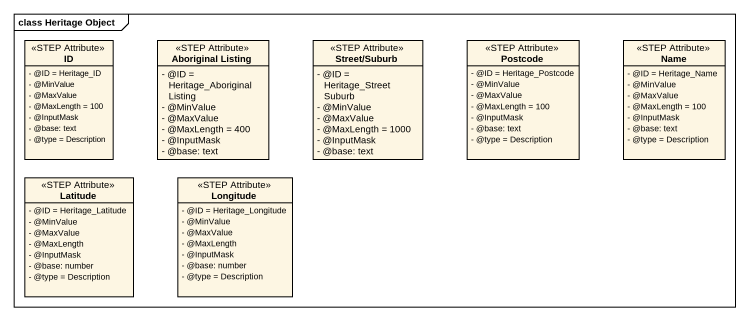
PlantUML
@startuml
mainframe class Heritage Object
hide circle
hide empty members
skinparam classAttributeIconSize 0
class ID <<STEP Attribute>> {
  - @ID = Heritage_ID
  - @MinValue
  - @MaxValue
  - @MaxLength = 100
  - @InputMask
  - @base: text
  - @type = Description
}
class "Aboriginal Listing" as Aboriginal_Listing <<STEP Attribute>> {
  - @ID = Heritage_AboriginalListing
  - @MinValue
  - @MaxValue
  - @MaxLength = 400
  - @InputMask
  - @base: text
}
class "Street/Suburb" as Street_Suburb <<STEP Attribute>> {
  - @ID = Heritage_StreetSuburb
  - @MinValue
  - @MaxValue
  - @MaxLength = 1000
  - @InputMask
  - @base: text
}
class Postcode <<STEP Attribute>> {
  - @ID = Heritage_Postcode
  - @MinValue
  - @MaxValue
  - @MaxLength = 100
  - @InputMask
  - @base: text
  - @type = Description
}
class Name <<STEP Attribute>> {
  - @ID = Heritage_Name
  - @MinValue
  - @MaxValue
  - @MaxLength = 100
  - @InputMask
  - @base: text
  - @type = Description
}
class Latitude <<STEP Attribute>> {
  - @ID = Heritage_Latitude
  - @MinValue
  - @MaxValue
  - @MaxLength
  - @InputMask
  - @base: number
  - @type = Description
}
class Longitude <<STEP Attribute>> {
  - @ID = Heritage_Longitude
  - @MinValue
  - @MaxValue
  - @MaxLength
  - @InputMask
  - @base: number
  - @type = Description
}
@enduml
